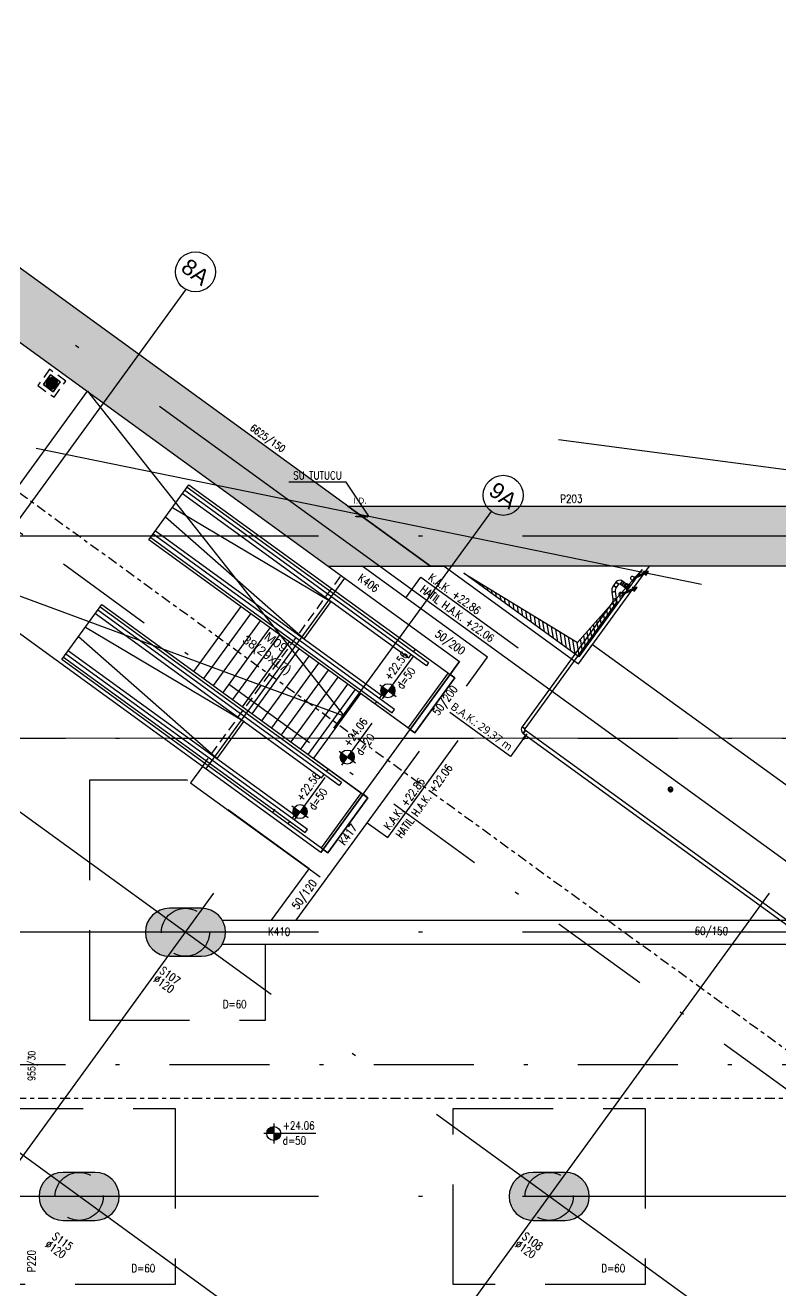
# Model space of a CAD drawing. Header units: millimetres. Extents: x 400392 to 401374, y 4543900 to 4544115.
# Drawn here: x 400759.33 to 400778.2, y 4544016.41 to 4544048.04 of the extents above; entities that cross this region are included whole.
import ezdxf
from ezdxf.enums import TextEntityAlignment as Align

# ---------------------------------------------------------------- set-up
doc = ezdxf.new("R2010")
doc.units = ezdxf.units.MM
for name, pattern in [('ACAD_ISO05W100', [33, 24, -3, 0, -3, 0, -3]), ('AKS', [3, 2.5, -0.25, 0, -0.25]), ('CENTER', [2, 1.25, -0.25, 0.25, -0.25]), ('CIZGI', [0.4, 0.25, -0.15]), ('CONTINU', [0]), ('DASHDOT2', [0.5, 0.25, -0.125, 0, -0.125]), ('HIDDEN', [0.375, 0.25, -0.125]), ('Hidden_2_', [6, 4, -2])]:
    doc.linetypes.add(name, pattern=pattern)
doc.layers.add('A-DETL', color=90, linetype='Continuous', lineweight=15)
doc.layers.add('A-DETL-GENF', color=92, linetype='Continuous', lineweight=9)
for name, color, linetype in [('aks prota', 2, 'AKS'), ('boşluk prota', 2, 'Continuous'), ('boşluk taraması prota', 252, 'Continuous'), ('caks prota', 4, 'Continuous'), ('iderzi_PROTA', 3, 'Continuous'), ('kiriş boyutu prota', 6, 'Continuous'), ('kiriş prota', 6, 'Continuous'), ('kolon prota', 1, 'Continuous'), ('kolon tarama prota', 252, 'Continuous'), ('lkolon prota', 4, 'Continuous'), ('lperde prota', 4, 'Continuous'), ('merdiven prota', 2, 'Continuous'), ('not prota', 2, 'Continuous'), ('not yazısı prota', 6, 'Continuous'), ('not çizgisi prota', 4, 'Continuous'), ('perde prota', 1, 'Continuous'), ('PRT-AL-TUNEL_EKSENI', 14, 'DASHDOT2'), ('PRT-MI-a_fit_drainage', 10, 'Continuous'), ('prt-s-taxis', 7, 'Continuous'), ('skesit prota', 7, 'Continuous'), ('st-s_level (kot)', 6, 'Continuous'), ('st-s_levelmark (kot işareti)', 4, 'Continuous'), ('st_s_su tutucu', 2, 'Continuous'), ('st_s_ölçü', 4, 'Continuous'), ('taks prota', 7, 'Continuous'), ('temel prota', 6, 'Continuous'), ('tkolon prota', 6, 'Continuous'), ('tnot prota', 4, 'Continuous'), ('tperde prota', 6, 'Continuous')]:
    doc.layers.add(name, color=color, linetype=linetype)
doc.styles.add('OLCU', font='romanstw.shx')
doc.styles.add('PRT-MI-a_Arial', font='Arial.ttf', dxfattribs={"height": 30})
doc.styles.add('Segoe UI Light_1', font='', dxfattribs={"height": 200})
doc.styles.add('TAKS', font='Arial Unicode.ttf')
doc.styles.add('text25_PROTA', font='Arial.ttf', dxfattribs={"height": 25})
doc.styles.add('TKIRIS', font='romanstw.shx')
doc.styles.add('tkolon', font='romanstw.shx')
doc.styles.add('TNOT', font='romanstw.shx', dxfattribs={"width": 0.8, "height": 250})
doc.styles.add('TSIMPLEX', font='romanstw.shx')
doc.styles.get('Segoe UI Light_1').set_extended_font_data('Segoe UI Light')
doc.dimstyles.new('1-50', dxfattribs={"dimtxt": 10, "dimasz": 4, "dimexe": 4, "dimexo": 8, "dimgap": 4, "dimtad": 1, "dimdec": 1, "dimrnd": 0.05, "dimzin": 9, "dimdsep": 46, "dimtxsty": 'OLCU', "dimblk1": 'OBLIQUE', "dimblk2": 'OBLIQUE', "dimsah": 1, "dimcen": 2, "dimdle": 4, "dimclrd": 4, "dimclre": 4, "dimclrt": 3, "dimadec": 1, "dimazin": 0, "dimtfac": 1, "dimtdec": 1, "dimtix": 1, "dimtmove": 2, "dimatfit": 3, "dimldrblk": 'OBLIQUE', "dimfxl": 1, "dimtvp": 1, "dimtolj": 1, "dimtzin": 1, "dimarcsym": 0})

# ---------------------------------------------------------------- blocks, each defined once
blk = doc.blocks.new('+24.06 mekanik')
at = {"layer": 'kolon tarama prota'}
for points in [[(72024, 182940), (72024, 182822), (71986, 182844), (71836, 182585), (71810, 182600), (71960, 182859), (71922, 182881)], [(72024, 182447), (72024, 182329), (71986, 182351), (71836, 182092), (71810, 182107), (71960, 182366), (71922, 182388)], [(71949, 177871), (71929, 177721), (71968, 177721)]]:
    blk.add_hatch(color=253, dxfattribs=at).paths.add_polyline_path(points, flags=0)
at = {"layer": 'kolon tarama prota', "color": 253}
for p, q in [((71960, 182859), (71810, 182600)), ((71960, 182859), (71810, 182600)), ((71836, 182585), (71986, 182844)), ((71986, 182844), (71836, 182585)), ((72024, 182940), (71922, 182881)), ((71922, 182881), (72024, 182940)), ((71922, 182881), (71960, 182859)), ((71960, 182859), (71922, 182881)), ((71986, 182844), (72024, 182822)), ((71986, 182844), (72024, 182822)), ((72024, 182822), (72024, 182940)), ((72024, 182822), (72024, 182940)), ((71810, 182600), (71836, 182585)), ((71810, 182600), (71836, 182585)), ((71517, 182243), (71517, 182144)), ((71517, 182243), (71562, 182243)), ((71562, 182243), (71517, 182243)), ((71517, 182243), (71606, 182243)), ((71606, 182243), (71517, 182243)), ((71562, 182243), (71606, 182243)), ((71606, 182243), (71562, 182243)), ((71606, 182144), (71606, 182243)), ((71692, 182363), (71638, 182363)), ((71638, 182363), (71638, 182319)), ((71638, 182319), (71638, 182363)), ((71638, 182363), (71638, 182275)), ((71638, 182275), (71638, 182363)), ((71638, 182319), (71638, 182275)), ((71638, 182275), (71638, 182319)), ((71638, 182275), (71692, 182275)), ((71755, 182363), (71692, 182363)), ((71692, 182363), (71692, 182319)), ((71692, 182319), (71692, 182363)), ((71692, 182319), (71692, 182319)), ((71692, 182319), (71692, 182319)), ((71692, 182319), (71692, 182275)), ((71692, 182275), (71692, 182319)), ((71692, 182275), (71755, 182275)), ((71960, 182366), (71810, 182107)), ((71960, 182366), (71810, 182107)), ((71836, 182092), (71986, 182351)), ((71986, 182351), (71836, 182092)), ((72024, 182447), (71922, 182388)), ((71922, 182388), (72024, 182447)), ((71922, 182388), (71960, 182366)), ((71960, 182366), (71922, 182388)), ((71986, 182351), (72024, 182329)), ((71986, 182351), (72024, 182329)), ((72024, 182329), (72024, 182447)), ((72024, 182329), (72024, 182447)), ((71517, 182144), (71562, 182144)), ((71562, 182144), (71517, 182144)), ((71517, 182144), (71606, 182144)), ((71606, 182144), (71517, 182144)), ((71562, 182144), (71606, 182144)), ((71606, 182144), (71562, 182144)), ((71584, 181983), (71647, 182046)), ((71647, 182046), (71584, 181983)), ((71615, 182014), (71584, 181983)), ((71584, 181983), (71615, 182014)), ((71584, 181983), (71706, 181860)), ((71647, 182046), (71615, 182014)), ((71615, 182014), (71647, 182046)), ((71769, 181923), (71647, 182046)), ((71769, 181923), (71706, 181860)), ((71706, 181860), (71769, 181923)), ((71738, 181892), (71706, 181860)), ((71706, 181860), (71738, 181892)), ((71769, 181923), (71738, 181892)), ((71738, 181892), (71769, 181923)), ((71810, 182107), (71836, 182092)), ((71810, 182107), (71836, 182092)), ((71747, 181762), (71747, 177947)), ((71747, 181762), (71792, 181762)), ((71792, 181762), (71747, 181762)), ((71836, 181762), (71747, 181762)), ((71747, 181762), (71836, 181762)), ((71792, 181762), (71836, 181762)), ((71836, 181762), (71792, 181762)), ((71836, 177947), (71836, 181762)), ((57048, 178133), (57048, 177833)), ((57348, 178133), (57048, 178133)), ((57048, 178133), (57348, 178133)), ((57048, 177833), (57048, 178133)), ((57048, 178133), (57048, 178133)), ((57193, 178123), (57193, 178103)), ((57193, 178103), (57193, 178123)), ((57193, 178123), (57193, 178123)), ((57193, 178103), (57193, 178103)), ((57193, 178078), (57193, 178058)), ((57193, 178058), (57193, 178078)), ((57193, 178078), (57193, 178078)), ((57193, 178058), (57193, 178058)), ((57203, 178103), (57203, 178123)), ((57203, 178123), (57203, 178103)), ((57203, 178123), (57203, 178123)), ((57203, 178103), (57203, 178103)), ((57203, 178058), (57203, 178078)), ((57203, 178078), (57203, 178058)), ((57203, 178078), (57203, 178078)), ((57203, 178058), (57203, 178058)), ((57348, 177833), (57348, 178133)), ((57348, 178133), (57348, 177833)), ((57348, 178133), (57348, 178133)), ((57048, 177833), (57348, 177833)), ((57348, 177833), (57048, 177833)), ((57048, 177833), (57048, 177833)), ((57078, 177988), (57058, 177988)), ((57058, 177988), (57078, 177988)), ((57058, 177988), (57058, 177988)), ((57058, 177978), (57078, 177978)), ((57078, 177978), (57058, 177978)), ((57058, 177978), (57058, 177978)), ((57078, 177988), (57078, 177988)), ((57078, 177978), (57078, 177978)), ((57123, 177988), (57103, 177988)), ((57103, 177988), (57123, 177988)), ((57103, 177988), (57103, 177988)), ((57103, 177978), (57123, 177978)), ((57123, 177978), (57103, 177978)), ((57103, 177978), (57103, 177978)), ((57123, 177988), (57123, 177988)), ((57123, 177978), (57123, 177978)), ((57168, 177988), (57148, 177988)), ((57148, 177988), (57168, 177988)), ((57148, 177988), (57148, 177988)), ((57148, 177978), (57168, 177978)), ((57168, 177978), (57148, 177978)), ((57148, 177978), (57148, 177978)), ((57168, 177988), (57168, 177988)), ((57168, 177978), (57168, 177978)), ((57193, 178033), (57193, 178013)), ((57193, 178013), (57193, 178033)), ((57193, 178033), (57193, 178033)), ((57193, 178013), (57193, 178013)), ((57193, 177953), (57193, 177933)), ((57193, 177933), (57193, 177953)), ((57193, 177953), (57193, 177953)), ((57193, 177933), (57193, 177933)), ((57193, 177908), (57193, 177888)), ((57193, 177888), (57193, 177908)), ((57193, 177908), (57193, 177908)), ((57193, 177888), (57193, 177888)), ((57193, 177863), (57193, 177843)), ((57193, 177843), (57193, 177863)), ((57193, 177863), (57193, 177863)), ((57193, 177843), (57193, 177843)), ((57203, 178013), (57203, 178033)), ((57203, 178033), (57203, 178013)), ((57203, 178033), (57203, 178033)), ((57203, 178013), (57203, 178013)), ((57203, 177933), (57203, 177953)), ((57203, 177953), (57203, 177933)), ((57203, 177953), (57203, 177953)), ((57203, 177933), (57203, 177933)), ((57203, 177888), (57203, 177908)), ((57203, 177908), (57203, 177888)), ((57203, 177908), (57203, 177908)), ((57203, 177888), (57203, 177888)), ((57203, 177843), (57203, 177863)), ((57203, 177863), (57203, 177843)), ((57203, 177863), (57203, 177863)), ((57203, 177843), (57203, 177843)), ((57248, 177988), (57228, 177988)), ((57228, 177988), (57248, 177988)), ((57228, 177988), (57228, 177988)), ((57228, 177978), (57248, 177978)), ((57248, 177978), (57228, 177978)), ((57228, 177978), (57228, 177978)), ((57248, 177988), (57248, 177988)), ((57248, 177978), (57248, 177978)), ((57293, 177988), (57273, 177988)), ((57273, 177988), (57293, 177988)), ((57273, 177988), (57273, 177988)), ((57273, 177978), (57293, 177978)), ((57293, 177978), (57273, 177978)), ((57273, 177978), (57273, 177978)), ((57293, 177988), (57293, 177988)), ((57293, 177978), (57293, 177978)), ((57338, 177988), (57318, 177988)), ((57318, 177988), (57338, 177988)), ((57318, 177988), (57318, 177988)), ((57318, 177978), (57338, 177978)), ((57338, 177978), (57318, 177978)), ((57318, 177978), (57318, 177978)), ((57338, 177988), (57338, 177988)), ((57338, 177978), (57338, 177978)), ((57348, 177833), (57348, 177833)), ((71747, 177947), (71792, 177947)), ((71792, 177947), (71747, 177947)), ((71747, 177947), (71836, 177947)), ((71836, 177947), (71747, 177947)), ((71792, 177947), (71836, 177947)), ((71836, 177947), (71792, 177947)), ((87211, 177915), (71868, 177915)), ((71868, 177915), (71868, 177871)), ((71868, 177871), (71868, 177915)), ((71868, 177826), (71868, 177915)), ((71868, 177915), (71868, 177826)), ((71868, 177871), (71868, 177826)), ((71868, 177826), (71868, 177871)), ((71868, 177826), (87211, 177826)), ((71949, 177871), (71929, 177721)), ((71929, 177721), (71968, 177721)), ((71968, 177721), (71949, 177871)), ((71949, 177871), (71949, 177169)), ((71949, 177169), (70076, 177169))]:
    blk.add_line(p, q, dxfattribs=at)
at = {"layer": 'kolon tarama prota', "color": 253, "flags": 128}
for points in [[(71638, 182363), (71604, 182359), (71573, 182345), (71548, 182323), (71529, 182295), (71519, 182263), (71517, 182243)], [(71606, 182243), (71611, 182260), (71623, 182271), (71638, 182275)], [(71517, 182144), (71522, 182098), (71536, 182053), (71559, 182013), (71584, 181983)], [(71647, 182046), (71625, 182074), (71611, 182108), (71606, 182144), (71606, 182144)], [(71706, 181860), (71729, 181831), (71742, 181798), (71747, 181762), (71747, 181762)], [(71836, 181762), (71831, 181808), (71817, 181852), (71795, 181893), (71769, 181923)], [(71747, 177947), (71752, 177913), (71766, 177883), (71788, 177857), (71816, 177838), (71848, 177828), (71868, 177826)], [(71868, 177915), (71851, 177920), (71840, 177933), (71836, 177947)]]:
    blk.add_lwpolyline(points, dxfattribs=at)
at = {"layer": 'kolon tarama prota', "color": 253}
for centre, radius, start, end in [((71791, 182566), 44.5, 0, 180), ((71791, 182566), 44.4, 180, 0), ((71791, 182319), 57.2, 0, 180), ((71791, 182319), 57.1, 0, 180), ((71791, 182319), 57.1, 0, 180), ((71791, 182319), 57.2, 36, 216), ((71791, 182319), 57.1, 180, 0), ((71791, 182319), 57.1, 180, 0), ((71791, 182319), 57.2, 180, 0), ((71791, 182319), 57.1, 216, 36), ((71791, 182319), 44.4, 0, 180), ((71791, 182319), 44.4, 36, 216), ((71791, 182319), 44.5, 180, 0), ((71791, 182319), 44.5, 216, 36), ((71791, 182297), 22.2, 90, 270), ((71791, 182341), 22.2, 270, 90), ((71791, 182072), 44.4, 0, 180), ((71791, 182072), 44.5, 180, 0), ((75666, 178858), 59, 0, 180), ((75666, 178858), 59, 180, 0), ((75666, 178858), 50, 36, 216), ((75666, 178858), 50, 36, 216), ((75666, 178858), 40, 36, 216), ((75666, 178858), 40, 36, 216), ((75666, 178858), 50, 216, 36), ((75666, 178858), 50, 216, 36), ((75666, 178858), 40, 216, 36), ((75666, 178858), 40, 216, 36), ((75666, 178829), 29.5, 90, 270), ((75666, 178888), 29.5, 270, 90), ((57198, 177983), 140, 92.0467, 177.9533), ((57198, 177983), 140, 92.0467, 177.9533), ((57198, 177983), 120, 92.388, 177.612), ((57198, 177983), 120, 92.388, 177.612), ((57198, 177983), 100, 360, 180), ((57198, 177983), 100, 360, 180), ((57198, 177983), 95, 93.017, 176.983), ((57198, 177983), 95, 93.017, 176.983), ((57198, 177983), 90, 360, 180), ((57198, 177983), 90, 360, 180), ((57198, 177983), 75, 93.8226, 176.1774), ((57198, 177983), 75, 93.8226, 176.1774), ((57198, 177983), 59, 0, 180), ((57198, 178013), 29.5, 270, 90), ((57198, 177983), 140, 2.0467, 87.9533), ((57198, 177983), 140, 2.0467, 87.9533), ((57198, 177983), 120, 2.388, 87.612), ((57198, 177983), 120, 2.388, 87.612), ((57198, 177983), 95, 3.017, 86.983), ((57198, 177983), 95, 3.017, 86.983), ((57198, 177983), 75, 3.8226, 86.1774), ((57198, 177983), 75, 3.8226, 86.1774), ((57198, 177983), 140, 182.0467, 267.9533), ((57198, 177983), 140, 182.0467, 267.9533), ((57198, 177983), 120, 182.388, 267.612), ((57198, 177983), 120, 182.388, 267.612), ((57198, 177983), 100, 180, 360), ((57198, 177983), 100, 180, 360), ((57198, 177983), 95, 183.017, 266.983), ((57198, 177983), 95, 183.017, 266.983), ((57198, 177983), 90, 180, 360), ((57198, 177983), 90, 180, 360), ((57198, 177983), 75, 183.8226, 266.1774), ((57198, 177983), 75, 183.8226, 266.1774), ((57198, 177983), 59, 180, 0), ((57198, 177983), 50, 95.7392, 174.2608), ((57198, 177983), 50, 95.7392, 174.2608), ((57198, 177983), 50, 360, 180), ((57198, 177983), 50, 360, 180), ((57198, 177983), 50, 180, 360), ((57198, 177983), 50, 180, 360), ((57198, 177983), 50, 185.7392, 264.2608), ((57198, 177983), 50, 185.7392, 264.2608), ((57198, 177983), 30, 99.5941, 170.4059), ((57198, 177983), 30, 99.5941, 170.4059), ((57198, 177983), 30, 189.5941, 260.4059), ((57198, 177983), 30, 189.5941, 260.4059), ((57198, 177954), 29.5, 90, 270), ((57198, 177983), 50, 5.7392, 84.2608), ((57198, 177983), 50, 5.7392, 84.2608), ((57198, 177983), 30, 9.5941, 80.4059), ((57198, 177983), 30, 9.5941, 80.4059), ((57198, 177983), 120, 272.388, 357.612), ((57198, 177983), 140, 272.0467, 357.9533), ((57198, 177983), 50, 275.7392, 354.2608), ((57198, 177983), 30, 279.5941, 350.4059), ((57198, 177983), 95, 273.017, 356.983), ((57198, 177983), 75, 273.8226, 356.1774), ((57198, 177983), 140, 272.0467, 357.9533), ((57198, 177983), 120, 272.388, 357.612), ((57198, 177983), 30, 279.5941, 350.4059), ((57198, 177983), 50, 275.7392, 354.2608), ((57198, 177983), 75, 273.8226, 356.1774), ((57198, 177983), 95, 273.017, 356.983)]:
    blk.add_arc(centre, radius, start, end, dxfattribs=at)
at = {"layer": 'kolon tarama prota', "color": 253, "style": 'Segoe UI Light_1'}
blk.add_text('B.A.K.: 29.37 m', height=200, dxfattribs=at).set_placement((70015, 177255))
blk = doc.blocks.new('_Oblique')
at = {"layer": 'st_s_ölçü', "lineweight": -2}
blk.add_line((-0.5, -0.5), (0.5, 0.5), dxfattribs=at)
blk = doc.blocks.new('PLAN_KOT')
at = {"layer": 'st-s_levelmark (kot işareti)'}
h = blk.add_hatch(color=256, dxfattribs=at)
h.paths.add_polyline_path([(0, 17.5, 0.414214), (-17.5, 0), (0, 0)])
h.paths.add_polyline_path([(17.5, 0), (0, 0), (0, -17.5, 0.414214)])
for p, q in [((105, 0), (-25, 0)), ((0, 25), (0, -25))]:
    blk.add_line(p, q, dxfattribs=at)
blk.add_circle((0, 0), 17.5, dxfattribs=at)
at = {"layer": 'st-s_level (kot)', "color": 6, "style": 'OLCU', "width": 0.8}
for tag, p in [('KOT', (22.7, 9.8)), ('DÖŞEME_KALINLIĞI', (22.7, -27.6))]:
    blk.add_attdef(tag, p, '', height=20, dxfattribs=at)
blk = doc.blocks.new('Stair_Anotation')
at = {"color": 0, "style": 'PRT-MI-a_Arial'}
blk.add_attdef('M.ADI', text='', height=0.2, dxfattribs=at).set_placement((0, 0), align=Align.BOTTOM_CENTER)
blk.add_attdef('BAS.SAYI-(EN-RIHT)', text='', height=0.2, dxfattribs=at).set_placement((0, -0.08), align=Align.TOP_CENTER)
blk = doc.blocks.new('yürüyen mer 2')
at = {"color": 253}
blk.add_lwpolyline([(52651, 3429.1), (52651, 3599.1)], dxfattribs=at)
at = {"layer": 'st_s_ölçü', "color": 252, "ltscale": 0.1}
blk.add_line((53451.2, 3599.1), (53451.2, 3429.1), dxfattribs=at)
for points in [[(52651, 3599.1), (53472.2, 3599.1), (53472.2, 3429.1), (52651, 3429.1)], [(52651, 3591.6), (53396.5, 3591.6), (53396.5, 3581.8), (52651, 3581.8)], [(52651, 3571.6), (53349.5, 3571.6), (53349.5, 3581.8)], [(53349.5, 3599.1), (53349.5, 3591.6)], [(52651, 3529.1), (53109.3, 3571.6), (53109.3, 3456.6), (52651, 3499.1)], [(52651, 3456.6), (53349.5, 3456.6), (53349.5, 3446.3)], [(52651, 3436.6), (53396.5, 3436.6), (53396.5, 3446.3), (52651, 3446.3)], [(53349.5, 3429.1), (53349.5, 3436.6)]]:
    blk.add_lwpolyline(points, dxfattribs=at)
blk = doc.blocks.new('D')
at = {"layer": 'st_s_su tutucu', "linetype": 'CONTINU', "ltscale": 0.2}
for p, q in [((-39987.8, 52508.2), (-39992.6, 52508.2)), ((-39992.6, 52508.2), (-39992.6, 52507.4)), ((-39992.6, 52507.4), (-39990.6, 52506.1)), ((-39990.6, 52498.5), (-39991.5, 52498.5)), ((-39991.5, 52498.5), (-39991.5, 52497.9)), ((-39991.5, 52497.9), (-39990.6, 52497.9)), ((-39990.6, 52506.1), (-39990.6, 52498.5)), ((-39990.6, 52497.9), (-39990.6, 52488.5)), ((-39989.8, 52506.1), (-39987.8, 52507.4)), ((-39989.8, 52498.5), (-39989.8, 52506.1)), ((-39988.9, 52498.5), (-39989.8, 52498.5)), ((-39989.8, 52488.5), (-39989.8, 52497.9)), ((-39989.8, 52497.9), (-39988.9, 52497.9)), ((-39988.9, 52497.9), (-39988.9, 52498.5)), ((-39987.8, 52507.4), (-39987.8, 52508.2)), ((-39992.6, 52449), (-39990.6, 52450.3)), ((-39992.6, 52448.2), (-39992.6, 52449)), ((-39987.8, 52448.2), (-39992.6, 52448.2)), ((-39990.6, 52478.7), (-39991.9, 52478.7)), ((-39991.9, 52478.7), (-39991.9, 52477.7)), ((-39991.9, 52477.7), (-39990.6, 52477.7)), ((-39990.6, 52488.5), (-39991.5, 52488.5)), ((-39991.5, 52488.5), (-39991.5, 52487.9)), ((-39991.5, 52487.9), (-39990.6, 52487.9)), ((-39991.5, 52467.9), (-39991.5, 52468.5)), ((-39991.5, 52468.5), (-39990.6, 52468.5)), ((-39990.6, 52467.9), (-39991.5, 52467.9)), ((-39991.5, 52457.9), (-39991.5, 52458.5)), ((-39991.5, 52458.5), (-39990.6, 52458.5)), ((-39990.6, 52457.9), (-39991.5, 52457.9)), ((-39990.6, 52487.9), (-39990.6, 52478.7)), ((-39990.6, 52468.5), (-39990.6, 52477.7)), ((-39990.6, 52458.5), (-39990.6, 52467.9)), ((-39990.6, 52450.3), (-39990.6, 52457.9)), ((-39988.9, 52488.5), (-39989.8, 52488.5)), ((-39989.8, 52478.7), (-39989.8, 52487.9)), ((-39989.8, 52487.9), (-39988.9, 52487.9)), ((-39988.5, 52478.7), (-39989.8, 52478.7)), ((-39989.8, 52477.7), (-39988.5, 52477.7)), ((-39989.8, 52477.7), (-39989.8, 52468.5)), ((-39989.8, 52468.5), (-39988.9, 52468.5)), ((-39988.9, 52467.9), (-39989.8, 52467.9)), ((-39989.8, 52467.9), (-39989.8, 52458.5)), ((-39989.8, 52458.5), (-39988.9, 52458.5)), ((-39988.9, 52457.9), (-39989.8, 52457.9)), ((-39989.8, 52457.9), (-39989.8, 52450.3)), ((-39989.8, 52450.3), (-39987.8, 52449)), ((-39988.9, 52487.9), (-39988.9, 52488.5)), ((-39988.9, 52468.5), (-39988.9, 52467.9)), ((-39988.9, 52458.5), (-39988.9, 52457.9)), ((-39988.5, 52477.7), (-39988.5, 52478.7)), ((-39987.8, 52449), (-39987.8, 52448.2))]:
    blk.add_line(p, q, dxfattribs=at)
blk = doc.blocks.new('YER SUZGECI_20x20')
at = {"color": 2}
blk.add_lwpolyline([(-20, 0), (0, 0), (0, 20), (-20, 20)], close=True, dxfattribs=at)
for points in [[(0, 20), (-20, 0)], [(-20, 20), (0, 0)]]:
    blk.add_lwpolyline(points, dxfattribs=at)
blk.add_circle((-10, 10), 7, dxfattribs=at)

msp = doc.modelspace()

# ---------------------------------------------------------------- hatches: boundary and pattern name
at = {"layer": 'boşluk taraması prota', "ltscale": 2}
h = msp.add_hatch(dxfattribs=at)
h.set_pattern_fill('ANSI31', color=256, scale=0.03, angle=54, style=0)
h.set_pattern_definition([(99, (400693.13426, 4543222.39799), (-0.094077314, -0.014900383), [])])
h.paths.add_polyline_path([(400770.284, 4544034.342), (400773.117, 4544032.613), (400774.733, 4544034.434), (400773.152, 4544032.258)])
at = {"layer": 'kolon tarama prota'}
h = msp.add_hatch(color=256, dxfattribs=at)
h.dxf.hatch_style = 1
h.paths.add_polyline_path([(400715.848, 4544073.462), (400705.444, 4544059.142), (400705.121, 4544059.377), (400704.65, 4544058.73), (400704.974, 4544058.495), (400701.624, 4544053.884), (400701.3, 4544054.119), (400700.83, 4544053.472), (400701.153, 4544053.236), (400690.75, 4544038.917), (400691.963, 4544038.035), (400716.18, 4544071.367), (400766.895, 4544034.52), (400769.447, 4544034.52), (400767.382, 4544036.02)])
h = msp.add_hatch(color=256, dxfattribs=at)
h.dxf.hatch_style = 1
h.paths.add_polyline_path([(400817.079, 4544036.02), (400789.994, 4544036.02), (400789.994, 4544036.42), (400788.994, 4544036.42), (400788.994, 4544036.02), (400781.794, 4544036.02), (400781.794, 4544036.42), (400780.794, 4544036.42), (400780.794, 4544036.02), (400767.382, 4544036.02), (400769.447, 4544034.52), (400815.879, 4544034.52), (400815.879, 4544009.62), (400804.03, 4544009.62), (400804.03, 4544007.82), (400805.03, 4544007.82), (400805.03, 4544008.12), (400817.079, 4544008.12), (400817.079, 4544011.164), (400817.479, 4544011.164), (400817.479, 4544012.164), (400817.081, 4544012.164), (400817.081, 4544018.014), (400817.479, 4544018.014), (400817.479, 4544019.014), (400817.079, 4544019.014)])
h = msp.add_hatch(color=256, dxfattribs=at)
h.dxf.hatch_style = 1
edge = h.paths.add_edge_path()
edge.add_arc((400762.928, 4544025.37), 0.6, 90, 270)
edge.add_line((400762.928, 4544024.77), (400763.728, 4544024.77))
edge.add_arc((400763.728, 4544025.37), 0.6, 270, 450)
edge.add_line((400763.728, 4544025.97), (400762.928, 4544025.97))
h = msp.add_hatch(color=256, dxfattribs=at)
h.dxf.hatch_style = 1
edge = h.paths.add_edge_path()
edge.add_arc((400760.272, 4544018.77), 0.6, 90, 270)
edge.add_line((400760.272, 4544018.17), (400761.072, 4544018.17))
edge.add_arc((400761.072, 4544018.77), 0.6, 270, 450)
edge.add_line((400761.072, 4544019.37), (400760.272, 4544019.37))
h = msp.add_hatch(color=256, dxfattribs=at)
h.dxf.hatch_style = 1
edge = h.paths.add_edge_path()
edge.add_arc((400772.014, 4544018.77), 0.6, 90, 270)
edge.add_line((400772.014, 4544018.17), (400772.814, 4544018.17))
edge.add_arc((400772.814, 4544018.77), 0.6, 270, 450)
edge.add_line((400772.814, 4544019.37), (400772.014, 4544019.37))

# ---------------------------------------------------------------- linework, layer by layer
at = {"layer": 'A-DETL', "color": 1, "lineweight": 5}
msp.add_lwpolyline([(400664.5, 4544030.22), (400822.949, 4544030.22)], dxfattribs=at)
at = {"layer": 'aks prota', "ltscale": 10}
for p, q in [((400807.26, 4544006.12), (400712.66, 4544074.851)), ((400789.822, 4544006.12), (400706.635, 4544066.559)), ((400778.083, 4544006.12), (400702.579, 4544060.977)), ((400735.89, 4544003.648), (400763.34, 4544041.429)), ((400749.342, 4544006.12), (400770.969, 4544035.886)), ((400826.849, 4544035.27), (400660.93, 4544035.27)), ((400763.223, 4544006.12), (400780.054, 4544029.285)), ((400826.849, 4544025.37), (400660.93, 4544025.37)), ((400826.849, 4544018.77), (400660.93, 4544018.77))]:
    msp.add_line(p, q, dxfattribs=at)
at = {"layer": 'boşluk prota', "ltscale": 0.05}
msp.add_lwpolyline([(400770.284, 4544034.342), (400773.117, 4544032.613), (400774.733, 4544034.434), (400773.152, 4544032.258)], close=True, dxfattribs=at)
at = {"layer": 'caks prota', "ltscale": 0.05}
for centre in [(400763.578, 4544041.874), (400771.264, 4544036.29)]:
    msp.add_circle(centre, 0.5, dxfattribs=at)
at = {"layer": 'iderzi_PROTA', "linetype": 'ACAD_ISO05W100', "lineweight": 30, "ltscale": 2}
msp.add_lwpolyline([(400767.382, 4544036.02), (400769.447, 4544034.52), (400769.787, 4544034.52), (400773.146, 4544032.08), (400773.499, 4544032.565), (400804.031, 4544010.382), (400804.031, 4544007.82)], dxfattribs=at)
at = {"layer": 'kiriş prota', "linetype": 'HIDDEN'}
msp.add_line((400763.75, 4544029.512), (400767.213, 4544034.277), dxfattribs=at)
at = {"layer": 'kiriş prota'}
for p, q in [((400763.837, 4544029.449), (400767.305, 4544034.222)), ((400765.478, 4544025.67), (400766.414, 4544026.958)), ((400766.096, 4544025.67), (400766.819, 4544026.664))]:
    msp.add_line(p, q, dxfattribs=at)
for points in [[(400766.895, 4544034.52), (400770.176, 4544032.136), (400768.942, 4544030.437), (400767.703, 4544031.337), (400766.527, 4544029.719), (400767.767, 4544028.819), (400766.708, 4544027.363), (400757.409, 4544034.119), (400760.878, 4544038.891)], [(400769.787, 4544034.52), (400773.146, 4544032.08), (400774.919, 4544034.52), (400769.787, 4544034.52)], [(400764.248, 4544025.67), (400779.994, 4544025.67)], [(400764.248, 4544025.07), (400779.994, 4544025.07)]]:
    msp.add_lwpolyline(points, dxfattribs=at)
at = {"layer": 'kolon prota', "color": 1}
for points in [[(400762.928, 4544025.97, 1), (400762.928, 4544024.77), (400763.728, 4544024.77, 1), (400763.728, 4544025.97)], [(400760.272, 4544019.37, 1), (400760.272, 4544018.17), (400761.072, 4544018.17, 1), (400761.072, 4544019.37)], [(400772.014, 4544019.37, 1), (400772.014, 4544018.17), (400772.814, 4544018.17, 1), (400772.814, 4544019.37)]]:
    msp.add_lwpolyline(points, format="xyb", close=True, dxfattribs=at)
at = {"layer": 'kolon prota', "color": 5, "linetype": 'HIDDEN', "ltscale": 5}
for centre in [(400763.328, 4544025.37), (400760.672, 4544018.77), (400772.414, 4544018.77)]:
    msp.add_circle(centre, 0.6, dxfattribs=at)
at = {"layer": 'merdiven prota', "linetype": 'HIDDEN', "ltscale": 10}
for p, q in [((400763.54, 4544031.89), (400764.716, 4544033.508)), ((400763.783, 4544031.713), (400764.958, 4544033.331)), ((400764.025, 4544031.537), (400765.201, 4544033.155)), ((400764.268, 4544031.361), (400765.444, 4544032.979)), ((400764.511, 4544031.184), (400765.686, 4544032.802)), ((400764.753, 4544031.008), (400765.929, 4544032.626)), ((400764.996, 4544030.832), (400766.172, 4544032.45)), ((400765.239, 4544030.655), (400766.414, 4544032.273)), ((400765.482, 4544030.479), (400766.657, 4544032.097)), ((400765.724, 4544030.303), (400766.9, 4544031.921)), ((400765.967, 4544030.126), (400767.143, 4544031.744)), ((400766.21, 4544029.95), (400767.385, 4544031.568)), ((400766.396, 4544029.815), (400767.571, 4544031.433))]:
    msp.add_line(p, q, dxfattribs=at)
at = {"layer": 'merdiven prota', "color": 4}
msp.add_lwpolyline([(400760.878, 4544038.891), (400767.291, 4544030.771), (400757.585, 4544034.362)], dxfattribs=at)
at = {"layer": 'merdiven prota', "linetype": 'HIDDEN', "ltscale": 10}
for points in [[(400768.942, 4544030.437), (400769.059, 4544030.352), (400770.058, 4544031.727), (400769.941, 4544031.812)], [(400766.723, 4544027.476), (400766.885, 4544027.358), (400767.884, 4544028.733), (400767.766, 4544028.819)]]:
    msp.add_lwpolyline(points, dxfattribs=at)
at = {"layer": 'not prota', "ltscale": 0.1}
for points in [[(400768.835, 4544033.728), (400769.208, 4544034.241), (400771.635, 4544032.477)], [(400767.868, 4544028.109), (400768.381, 4544027.737), (400770.144, 4544030.164)]]:
    msp.add_lwpolyline(points, dxfattribs=at)
at = {"layer": 'perde prota'}
msp.add_lwpolyline([(400701.153, 4544053.236), (400690.75, 4544038.917), (400691.963, 4544038.035), (400716.18, 4544071.367), (400766.895, 4544034.52), (400769.447, 4544034.52), (400715.848, 4544073.462), (400705.444, 4544059.142), (400705.121, 4544059.377), (400704.65, 4544058.73), (400704.974, 4544058.495), (400701.624, 4544053.884), (400701.3, 4544054.119), (400700.83, 4544053.472)], close=True, dxfattribs=at)
msp.add_lwpolyline([(400817.079, 4544036.02), (400817.079, 4544019.014), (400817.479, 4544019.014), (400817.479, 4544018.014), (400817.081, 4544018.014), (400817.081, 4544012.164), (400817.479, 4544012.164), (400817.479, 4544011.164), (400817.079, 4544011.164), (400817.079, 4544008.12), (400805.03, 4544008.12), (400805.03, 4544007.82), (400804.03, 4544007.82), (400804.03, 4544009.62), (400815.879, 4544009.62), (400815.879, 4544034.52), (400769.447, 4544034.52), (400767.382, 4544036.02), (400780.794, 4544036.02)], dxfattribs=at)
at = {"layer": 'PRT-AL-TUNEL_EKSENI', "ltscale": 10}
for p, q in [((400799.434, 4544006.12), (400709.956, 4544071.13)), ((400660.93, 4544030.22), (400826.849, 4544030.22)), ((400660.93, 4544022.07), (400826.849, 4544022.07))]:
    msp.add_line(p, q, dxfattribs=at)
at = {"layer": 'PRT-MI-a_fit_drainage', "color": 2, "linetype": 'CIZGI'}
msp.add_lwpolyline([(400759.935, 4544039.439), (400759.641, 4544039.034), (400760.046, 4544038.74), (400760.339, 4544039.145)], close=True, dxfattribs=at)
at = {"layer": 'skesit prota', "linetype": 'CENTER', "ltscale": 0.2}
for points in [[(400708.896, 4544072.888), (400804.925, 4544003.119)], [(400656.249, 4544021.227), (400823.03, 4544021.227)]]:
    msp.add_lwpolyline(points, dxfattribs=at)
at = {"layer": 'temel prota', "color": 5, "linetype": 'Hidden_2_'}
msp.add_lwpolyline([(400766.708, 4544027.363), (400763.75, 4544029.512), (400763.456, 4544029.107), (400766.819, 4544026.664), (400770.875, 4544032.247), (400767.746, 4544034.52)], dxfattribs=at)
at = {"layer": 'temel prota', "color": 5}
for points in [[(400766.895, 4544034.52), (400766.895, 4544034.52), (400770.176, 4544032.136)], [(400766.708, 4544027.363), (400766.708, 4544027.363), (400770.176, 4544032.136)]]:
    msp.add_lwpolyline(points, dxfattribs=at)
at = {"layer": 'temel prota', "linetype": 'HIDDEN', "ltscale": 10}
msp.add_lwpolyline([(400765.477, 4544025.67), (400766.415, 4544026.958), (400763.37, 4544029.17), (400760.928, 4544029.17), (400760.928, 4544023.17), (400765.328, 4544023.17), (400765.328, 4544025.07)], dxfattribs=at)
for points in [[(400758.272, 4544020.97), (400763.072, 4544020.97), (400763.072, 4544016.57), (400758.272, 4544016.57)], [(400770.011, 4544020.97), (400774.811, 4544020.97), (400774.811, 4544016.57), (400770.011, 4544016.57)]]:
    msp.add_lwpolyline(points, close=True, dxfattribs=at)

# ---------------------------------------------------------------- block references
at = {"layer": 'A-DETL-GENF', "xscale": 0.001, "yscale": 0.001, "zscale": 0.001, "rotation": 323.9999999999982}
msp.add_blockref('+24.06 mekanik', (400609.1, 4543928.718), dxfattribs=at)
at = {"layer": 'PRT-MI-a_fit_drainage', "color": 2, "xscale": 0.01, "yscale": 0.01, "zscale": 0.01, "rotation": 234.000000000131}
msp.add_blockref('YER SUZGECI_20x20', (400759.851, 4544039.067), dxfattribs=at)
at = {"layer": 'prt-s-taxis'}
ref = msp.add_blockref('Stair_Anotation', (400765.489, 4544032.471), dxfattribs=dict(at, xscale=-1.125, yscale=1.125, zscale=1.125, rotation=323.9999999653656))
ref.add_attrib('M.ADI', 'M09', dxfattribs={"layer": '0', "color": 0, "height": 0.225, "rotation": 324, "style": 'PRT-MI-a_Arial'}).set_placement((400765.481, 4544032.476), align=Align.BOTTOM_CENTER)
ref.add_attrib('BAS.SAYI-(EN-RIHT)', '38(29x17)', dxfattribs={"layer": '0', "color": 0, "height": 0.225, "rotation": 324, "style": 'PRT-MI-a_Arial'}).set_placement((400765.434, 4544032.399), align=Align.TOP_CENTER)
at = {"layer": 'st-s_level (kot)', "linetype": 'CONTINU', "ltscale": 0.1, "xscale": 0.01, "yscale": 0.01, "zscale": 0.01, "rotation": 54.00000000001281}
for p, values in [((400768.387, 4544031.407), {'KOT': '+22.56', 'DÖŞEME_KALINLIĞI': 'd=50'}), ((400767.37, 4544029.75), {'KOT': '+24.06', 'DÖŞEME_KALINLIĞI': 'd=20'}), ((400766.19, 4544028.385), {'KOT': '+22.56', 'DÖŞEME_KALINLIĞI': 'd=50'})]:
    msp.add_blockref('PLAN_KOT', p, dxfattribs=at).add_auto_attribs(values)
at = {"layer": 'st-s_level (kot)', "linetype": 'CONTINU', "ltscale": 0.1, "xscale": 0.01, "yscale": 0.01, "zscale": 0.01}
msp.add_blockref('PLAN_KOT', (400765.532, 4544020.341), dxfattribs=at).add_auto_attribs({'KOT': '+24.06', 'DÖŞEME_KALINLIĞI': 'd=50'})
at = {"layer": 'st_s_ölçü', "linetype": 'CONTINU', "xscale": 0.01, "yscale": 0.01, "zscale": 0.01}
for p, rotation in [((400316.305, 4544316.912), 324.0000000000007), ((400314.13, 4544313.918), 324.0000000000385)]:
    msp.add_blockref('yürüyen mer 2', p, dxfattribs=dict(at, rotation=rotation))
at = {"layer": 'st_s_ölçü', "xscale": 0.004999999999999998, "yscale": 0.004999999999999998, "zscale": 0.004999999999999998, "rotation": 270}
msp.add_blockref('D', (400505.339, 4543835.81), dxfattribs=at)

# ---------------------------------------------------------------- texts
at = {"layer": 'iderzi_PROTA', "linetype": 'ACAD_ISO05W100', "style": 'text25_PROTA'}
msp.add_text('İ.D.', height=0.15, dxfattribs=at).set_placement((400767.527, 4544036.082))
at = {"layer": 'kiriş boyutu prota', "ltscale": 0.05, "style": 'TKIRIS', "width": 0.8}
for s, rotation, p in [('50/200', 324, (400770.28, 4544032.372)), ('50/200', 54, (400770.058, 4544031.504)), ('50/120', 54, (400766.542, 4544026.656)), ('60/150', 359.582, (400776.883, 4544025.401))]:
    msp.add_text(s, height=0.2, rotation=rotation, dxfattribs=at).set_placement(p, align=Align.MIDDLE_RIGHT)
at = {"layer": 'kiriş prota', "ltscale": 0.05, "style": 'TKIRIS', "width": 0.8}
for s, rotation, p in [('K406', 324, (400767.677, 4544034.26)), ('K417', 54, (400767.223, 4544027.588)), ('K410', 359.582, (400765.391, 4544025.389))]:
    msp.add_text(s, height=0.2, rotation=rotation, dxfattribs=at).set_placement(p, align=Align.MIDDLE_LEFT)
at = {"layer": 'lkolon prota', "style": 'tkolon', "width": 0.8}
for p in [(400762.509, 4544024.158), (400759.802, 4544017.527), (400771.541, 4544017.527)]:
    msp.add_text('%%C120', height=0.2, rotation=324, dxfattribs=at).set_placement(p)
at = {"layer": 'lperde prota', "style": 'tkolon', "width": 0.8}
for s, rotation, p in [('6625/150', 324.4693, (400764.976, 4544038.007)), ('955/30', 89.6395, (400759.483, 4544021.657)), ('955/30', 89.6395, (400759.483, 4544021.657))]:
    msp.add_text(s, height=0.18, rotation=rotation, dxfattribs=at).set_placement(p, align=Align.MIDDLE_LEFT)
at = {"layer": 'not yazısı prota', "ltscale": 0.05, "style": 'TSIMPLEX', "width": 0.8}
msp.add_text('SU TUTUCU', height=0.2, dxfattribs=at).set_placement((400766.019, 4544036.689))
at = {"layer": 'st-s_level (kot)', "color": 6, "style": 'OLCU', "width": 0.8}
for p in [(400764.259, 4544023.474), (400761.977, 4544016.874), (400773.716, 4544016.874)]:
    msp.add_attdef('D=60', p, '', height=0.2, dxfattribs=at)
at = {"layer": 'taks prota', "style": 'TAKS'}
for s, p in [('8A', (400763.578, 4544041.874)), ('9A', (400771.264, 4544036.29))]:
    msp.add_text(s, height=0.4, rotation=323.5052, dxfattribs=at).set_placement(p, align=Align.MIDDLE_CENTER)
at = {"layer": 'tkolon prota', "style": 'tkolon', "width": 0.8}
for s, p in [('S107', (400762.662, 4544024.368)), ('S115', (400759.977, 4544017.728)), ('S108', (400771.716, 4544017.728))]:
    msp.add_text(s, height=0.2, rotation=324, dxfattribs=at).set_placement(p)
at = {"layer": 'tnot prota', "style": 'TNOT', "width": 0.8}
for s, rotation, p in [(' K.A.K. +22.86', 324, (400769.347, 4544034.338)), ('HATIL H.A.K. +22.06', 324, (400769.231, 4544033.976)), ('HATIL H.A.K. +22.06', 54, (400768.645, 4544027.76)), (' K.A.K. +22.86', 54, (400768.283, 4544027.876))]:
    msp.add_text(s, height=0.2, rotation=rotation, dxfattribs=at).set_placement(p, align=Align.MIDDLE_LEFT)
at = {"layer": 'tperde prota', "style": 'tkolon', "width": 0.8}
for s, rotation, p in [('P203', 0.4693, (400772.689, 4544036.202)), ('P220', 90.4693, (400759.484, 4544016.876))]:
    msp.add_text(s, height=0.2, rotation=rotation, dxfattribs=at).set_placement(p, align=Align.MIDDLE_LEFT)

# ---------------------------------------------------------------- leaders
at = {"layer": 'not çizgisi prota'}
for points in [[(400781.062, 4544036.57), (400780.298, 4544037.567), (400778.859, 4544037.567)], [(400767.909, 4544035.77), (400767.346, 4544036.622), (400765.908, 4544036.622)]]:
    msp.add_leader(points, dimstyle='1-50', override={"dimasz": 12, "dimgap": 4, "dimtad": 0}, dxfattribs=at)

doc.saveas('drawing.dxf')
